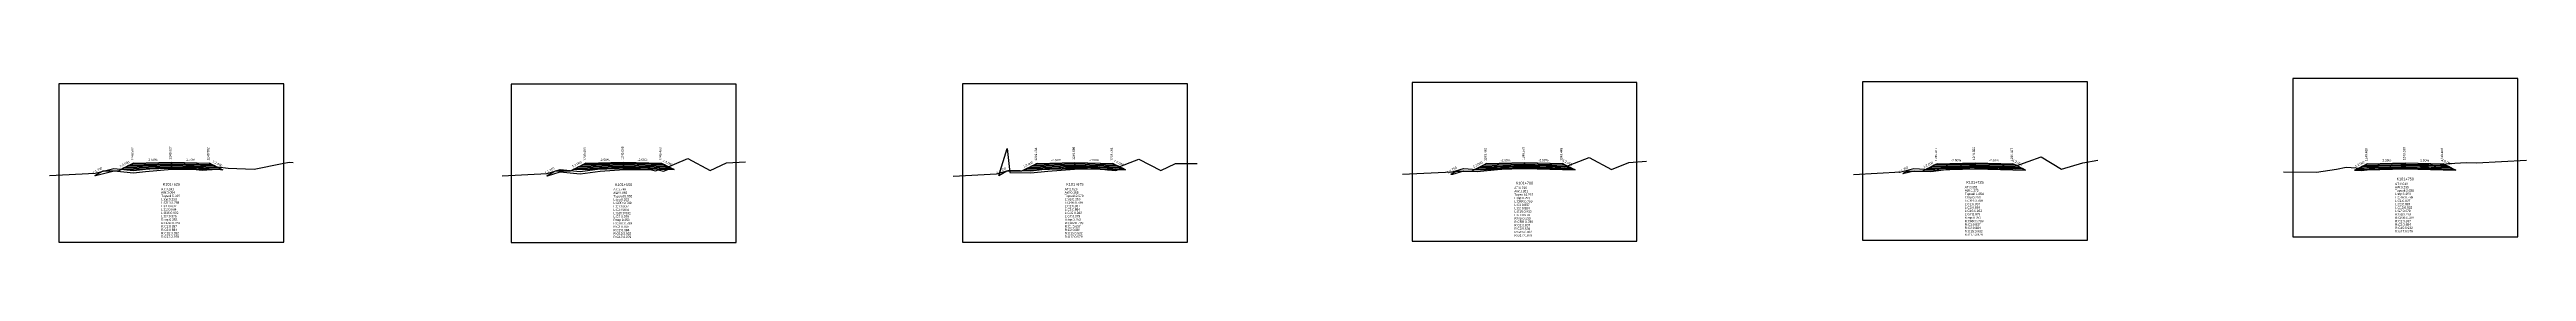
# Model space of a CAD drawing. Extents: x -7 to 78429, y 1189 to 1262.
# Drawn here: x 38583.6 to 38910.8, y 1239 to 1260.7 of the extents above; entities that cross this region are included whole.
import ezdxf
from ezdxf.enums import TextEntityAlignment as Align

# ---------------------------------------------------------------- set-up
doc = ezdxf.new("R2010")
doc.units = 0

msp = doc.modelspace()

# ---------------------------------------------------------------- linework, layer by layer
at = {"layer": 'A4_BORDER', "color": 7}
for points in [[(38584.882, 1239.02), (38614.582, 1239.02), (38614.582, 1260.02), (38584.882, 1260.02), (38584.882, 1239.02)], [(38644.618, 1238.98), (38674.318, 1238.98), (38674.318, 1259.98), (38644.618, 1259.98), (38644.618, 1238.98)], [(38704.221, 1239.016), (38733.921, 1239.016), (38733.921, 1260.016), (38704.221, 1260.016), (38704.221, 1239.016)], [(38763.602, 1239.18), (38793.302, 1239.18), (38793.302, 1260.18), (38763.602, 1260.18), (38763.602, 1239.18)], [(38823.103, 1239.276), (38852.803, 1239.276), (38852.803, 1260.276), (38823.103, 1260.276), (38823.103, 1239.276)], [(38879.929, 1239.721), (38909.629, 1239.721), (38909.629, 1260.721), (38879.929, 1260.721), (38879.929, 1239.721)]]:
    msp.add_lwpolyline(points, dxfattribs=at)
at = {"layer": 'CLEAR_GROUND', "color": 8}
for points in [[(38709.025, 1247.866), (38710.115, 1251.434), (38710.462, 1248.261), (38713.269, 1248.196), (38715.49, 1248.455), (38719.026, 1248.718), (38722.321, 1248.768), (38723.355, 1248.613), (38724.497, 1248.543), (38725.297, 1248.851)], [(38589.625, 1247.87), (38589.71, 1247.874), (38592.174, 1248.496), (38594.716, 1248.224), (38596.332, 1248.398), (38599.797, 1248.686), (38603.027, 1248.678), (38603.814, 1248.55), (38604.411, 1248.627), (38605.873, 1248.692), (38606.519, 1248.609)], [(38649.325, 1247.83), (38649.432, 1247.836), (38651.096, 1248.337), (38653.738, 1248.098), (38656.369, 1248.442), (38659.557, 1248.674), (38662.956, 1248.638), (38663.659, 1248.487), (38664.02, 1248.62), (38664.755, 1248.435), (38665.736, 1248.849)], [(38768.725, 1248.03), (38768.976, 1248.04), (38770.445, 1248.483), (38772.204, 1248.372), (38774.883, 1248.665), (38778.472, 1248.906), (38781.668, 1248.938), (38782.646, 1248.821), (38783.724, 1248.666), (38784.451, 1248.946)], [(38828.425, 1248.126), (38829.897, 1248.47), (38832.107, 1248.376), (38834.46, 1248.696), (38837.952, 1248.914), (38840.42, 1248.805), (38841.509, 1248.723), (38842.423, 1248.813), (38843.306, 1248.807), (38843.825, 1248.991)], [(38888.125, 1248.581), (38888.983, 1248.527), (38891.264, 1248.808), (38894.794, 1249.059), (38897.854, 1249.022), (38898.896, 1248.869), (38899.724, 1249.03), (38900.358, 1249.118)]]:
    msp.add_lwpolyline(points, dxfattribs=at)
at = {"layer": 'DESIGN_ROAD_TRIMMED', "color": 1}
for points in [[(38589.625, 1247.87), (38590.732, 1248.502), (38592.732, 1248.502), (38594.732, 1249.502), (38594.732, 1249.502), (38594.627, 1249.449), (38594.627, 1249.449), (38594.311, 1249.291), (38594.311, 1249.291), (38593.995, 1249.134), (38593.995, 1249.134), (38593.679, 1248.976), (38593.679, 1248.976), (38593.363, 1248.818), (38593.363, 1248.818), (38593.048, 1248.66), (38599.732, 1248.827), (38599.732, 1248.977), (38599.732, 1248.977), (38599.732, 1249.127), (38599.732, 1249.127), (38599.732, 1249.277), (38599.732, 1249.277), (38599.732, 1249.427), (38599.732, 1249.427), (38599.732, 1249.577), (38599.732, 1249.577), (38599.732, 1249.627), (38599.732, 1249.627), (38599.732, 1249.627), (38599.732, 1249.627), (38599.732, 1249.627), (38599.732, 1249.577), (38599.732, 1249.577), (38599.732, 1249.427), (38599.732, 1249.427), (38599.732, 1249.277), (38599.732, 1249.277), (38599.732, 1249.127), (38599.732, 1249.127), (38599.732, 1248.977), (38599.732, 1248.977), (38599.732, 1248.827), (38606.416, 1248.66), (38606.1, 1248.818), (38606.1, 1248.818), (38605.785, 1248.976), (38605.785, 1248.976), (38605.469, 1249.134), (38605.469, 1249.134), (38605.153, 1249.291), (38605.153, 1249.291), (38604.837, 1249.449), (38604.837, 1249.449), (38604.732, 1249.502), (38604.732, 1249.502), (38606.519, 1248.609)], [(38649.325, 1247.83), (38650.468, 1248.483), (38652.468, 1248.483), (38654.468, 1249.483), (38654.468, 1249.483), (38654.362, 1249.43), (38654.362, 1249.43), (38654.047, 1249.272), (38654.047, 1249.272), (38653.731, 1249.115), (38653.731, 1249.115), (38653.415, 1248.957), (38653.415, 1248.957), (38653.099, 1248.799), (38653.099, 1248.799), (38652.783, 1248.641), (38659.468, 1248.808), (38659.468, 1248.958), (38659.468, 1248.958), (38659.468, 1249.108), (38659.468, 1249.108), (38659.468, 1249.258), (38659.468, 1249.258), (38659.468, 1249.408), (38659.468, 1249.408), (38659.468, 1249.558), (38659.468, 1249.558), (38659.468, 1249.608), (38659.468, 1249.608), (38659.468, 1249.608), (38659.468, 1249.608), (38659.468, 1249.608), (38659.468, 1249.558), (38659.468, 1249.558), (38659.468, 1249.408), (38659.468, 1249.408), (38659.468, 1249.258), (38659.468, 1249.258), (38659.468, 1249.108), (38659.468, 1249.108), (38659.468, 1248.958), (38659.468, 1248.958), (38659.468, 1248.808), (38666.152, 1248.641), (38665.836, 1248.799), (38665.836, 1248.799), (38665.52, 1248.957), (38665.52, 1248.957), (38665.205, 1249.115), (38665.205, 1249.115), (38664.889, 1249.272), (38664.889, 1249.272), (38664.573, 1249.43), (38664.573, 1249.43), (38664.468, 1249.483), (38664.468, 1249.483), (38665.736, 1248.849)], [(38709.025, 1247.866), (38710.071, 1248.464), (38712.071, 1248.464), (38714.071, 1249.464), (38714.071, 1249.464), (38713.966, 1249.411), (38713.966, 1249.411), (38713.65, 1249.253), (38713.65, 1249.253), (38713.334, 1249.096), (38713.334, 1249.096), (38713.018, 1248.938), (38713.018, 1248.938), (38712.703, 1248.78), (38712.703, 1248.78), (38712.387, 1248.622), (38719.071, 1248.789), (38719.071, 1248.939), (38719.071, 1248.939), (38719.071, 1249.089), (38719.071, 1249.089), (38719.071, 1249.239), (38719.071, 1249.239), (38719.071, 1249.389), (38719.071, 1249.389), (38719.071, 1249.539), (38719.071, 1249.539), (38719.071, 1249.589), (38719.071, 1249.589), (38719.071, 1249.589), (38719.071, 1249.589), (38719.071, 1249.589), (38719.071, 1249.539), (38719.071, 1249.539), (38719.071, 1249.389), (38719.071, 1249.389), (38719.071, 1249.239), (38719.071, 1249.239), (38719.071, 1249.089), (38719.071, 1249.089), (38719.071, 1248.939), (38719.071, 1248.939), (38719.071, 1248.789), (38725.755, 1248.622), (38725.44, 1248.78), (38725.44, 1248.78), (38725.124, 1248.938), (38725.124, 1248.938), (38724.808, 1249.096), (38724.808, 1249.096), (38724.492, 1249.253), (38724.492, 1249.253), (38724.176, 1249.411), (38724.176, 1249.411), (38724.071, 1249.464), (38724.071, 1249.464), (38725.297, 1248.851)], [(38768.725, 1248.03), (38769.452, 1248.445), (38771.452, 1248.445), (38773.452, 1249.445), (38773.452, 1249.445), (38773.347, 1249.392), (38773.347, 1249.392), (38773.031, 1249.234), (38773.031, 1249.234), (38772.715, 1249.077), (38772.715, 1249.077), (38772.4, 1248.919), (38772.4, 1248.919), (38772.084, 1248.761), (38772.084, 1248.761), (38771.768, 1248.603), (38778.452, 1248.77), (38778.452, 1248.92), (38778.452, 1248.92), (38778.452, 1249.07), (38778.452, 1249.07), (38778.452, 1249.22), (38778.452, 1249.22), (38778.452, 1249.37), (38778.452, 1249.37), (38778.452, 1249.52), (38778.452, 1249.52), (38778.452, 1249.57), (38778.452, 1249.57), (38778.452, 1249.57), (38778.452, 1249.57), (38778.452, 1249.57), (38778.452, 1249.52), (38778.452, 1249.52), (38778.452, 1249.37), (38778.452, 1249.37), (38778.452, 1249.22), (38778.452, 1249.22), (38778.452, 1249.07), (38778.452, 1249.07), (38778.452, 1248.92), (38778.452, 1248.92), (38778.452, 1248.77), (38785.136, 1248.603), (38784.821, 1248.761), (38784.821, 1248.761), (38784.505, 1248.919), (38784.505, 1248.919), (38784.189, 1249.077), (38784.189, 1249.077), (38783.873, 1249.234), (38783.873, 1249.234), (38783.558, 1249.392), (38783.558, 1249.392), (38783.452, 1249.445), (38783.452, 1249.445), (38784.451, 1248.946)], [(38828.425, 1248.126), (38828.953, 1248.427), (38830.953, 1248.427), (38832.953, 1249.427), (38832.953, 1249.427), (38832.848, 1249.374), (38832.848, 1249.374), (38832.532, 1249.216), (38832.532, 1249.216), (38832.216, 1249.059), (38832.216, 1249.059), (38831.9, 1248.901), (38831.9, 1248.901), (38831.584, 1248.743), (38831.584, 1248.743), (38831.269, 1248.585), (38837.953, 1248.752), (38837.953, 1248.902), (38837.953, 1248.902), (38837.953, 1249.052), (38837.953, 1249.052), (38837.953, 1249.202), (38837.953, 1249.202), (38837.953, 1249.352), (38837.953, 1249.352), (38837.953, 1249.502), (38837.953, 1249.502), (38837.953, 1249.552), (38837.953, 1249.552), (38837.953, 1249.552), (38837.953, 1249.552), (38837.953, 1249.552), (38837.953, 1249.502), (38837.953, 1249.502), (38837.953, 1249.352), (38837.953, 1249.352), (38837.953, 1249.202), (38837.953, 1249.202), (38837.953, 1249.052), (38837.953, 1249.052), (38837.953, 1248.902), (38837.953, 1248.902), (38837.953, 1248.752), (38844.637, 1248.585), (38844.321, 1248.743), (38844.321, 1248.743), (38844.005, 1248.901), (38844.005, 1248.901), (38843.69, 1249.059), (38843.69, 1249.059), (38843.374, 1249.216), (38843.374, 1249.216), (38843.058, 1249.374), (38843.058, 1249.374), (38842.953, 1249.427), (38842.953, 1249.427), (38843.825, 1248.991)], [(38888.125, 1248.581), (38889.779, 1249.408), (38889.779, 1249.408), (38889.674, 1249.355), (38889.674, 1249.355), (38889.358, 1249.197), (38889.358, 1249.197), (38889.042, 1249.04), (38889.042, 1249.04), (38888.726, 1248.882), (38888.726, 1248.882), (38888.411, 1248.724), (38888.411, 1248.724), (38888.095, 1248.566), (38894.779, 1248.733), (38894.779, 1248.883), (38894.779, 1248.883), (38894.779, 1249.033), (38894.779, 1249.033), (38894.779, 1249.183), (38894.779, 1249.183), (38894.779, 1249.333), (38894.779, 1249.333), (38894.779, 1249.483), (38894.779, 1249.483), (38894.779, 1249.533), (38894.779, 1249.533), (38894.779, 1249.533), (38894.779, 1249.533), (38894.779, 1249.533), (38894.779, 1249.483), (38894.779, 1249.483), (38894.779, 1249.333), (38894.779, 1249.333), (38894.779, 1249.183), (38894.779, 1249.183), (38894.779, 1249.033), (38894.779, 1249.033), (38894.779, 1248.883), (38894.779, 1248.883), (38894.779, 1248.733), (38901.463, 1248.566), (38901.148, 1248.724), (38901.148, 1248.724), (38900.832, 1248.882), (38900.832, 1248.882), (38900.516, 1249.04), (38900.516, 1249.04), (38900.2, 1249.197), (38900.2, 1249.197), (38899.884, 1249.355), (38899.884, 1249.355), (38899.779, 1249.408), (38899.779, 1249.408), (38900.358, 1249.118)]]:
    msp.add_lwpolyline(points, dxfattribs=at)
at = {"layer": 'FINISHED_ROAD', "color": 2}
for points in [[(38590.732, 1248.502), (38592.732, 1248.502), (38594.732, 1249.502), (38594.732, 1249.502), (38599.732, 1249.627), (38604.732, 1249.502), (38604.732, 1249.502)], [(38650.468, 1248.483), (38652.468, 1248.483), (38654.468, 1249.483), (38654.468, 1249.483), (38659.468, 1249.608), (38664.468, 1249.483), (38664.468, 1249.483)], [(38710.071, 1248.464), (38712.071, 1248.464), (38714.071, 1249.464), (38714.071, 1249.464), (38719.071, 1249.589), (38724.071, 1249.464), (38724.071, 1249.464)], [(38769.452, 1248.445), (38771.452, 1248.445), (38773.452, 1249.445), (38773.452, 1249.445), (38778.452, 1249.57), (38783.452, 1249.445), (38783.452, 1249.445)], [(38828.953, 1248.427), (38830.953, 1248.427), (38832.953, 1249.427), (38832.953, 1249.427), (38837.953, 1249.552), (38842.953, 1249.427), (38842.953, 1249.427)], [(38889.779, 1249.408), (38889.779, 1249.408), (38894.779, 1249.533), (38899.779, 1249.408), (38899.779, 1249.408)]]:
    msp.add_lwpolyline(points, dxfattribs=at)
at = {"layer": 'LAYER_0', "color": 4}
for points in [[(38594.732, 1249.502), (38594.627, 1249.449), (38599.732, 1249.577), (38599.732, 1249.627)], [(38654.468, 1249.483), (38654.362, 1249.43), (38659.468, 1249.558), (38659.468, 1249.608)], [(38714.071, 1249.464), (38713.966, 1249.411), (38719.071, 1249.539), (38719.071, 1249.589)], [(38773.452, 1249.445), (38773.347, 1249.392), (38778.452, 1249.52), (38778.452, 1249.57)], [(38832.953, 1249.427), (38832.848, 1249.374), (38837.953, 1249.502), (38837.953, 1249.552)], [(38889.779, 1249.408), (38889.674, 1249.355), (38894.779, 1249.483), (38894.779, 1249.533)]]:
    msp.add_lwpolyline(points, dxfattribs=at)
at = {"layer": 'LAYER_1', "color": 4}
for points in [[(38594.627, 1249.449), (38594.311, 1249.291), (38599.732, 1249.427), (38599.732, 1249.577)], [(38654.362, 1249.43), (38654.047, 1249.272), (38659.468, 1249.408), (38659.468, 1249.558)], [(38713.966, 1249.411), (38713.65, 1249.253), (38719.071, 1249.389), (38719.071, 1249.539)], [(38773.347, 1249.392), (38773.031, 1249.234), (38778.452, 1249.37), (38778.452, 1249.52)], [(38832.848, 1249.374), (38832.532, 1249.216), (38837.953, 1249.352), (38837.953, 1249.502)], [(38889.674, 1249.355), (38889.358, 1249.197), (38894.779, 1249.333), (38894.779, 1249.483)]]:
    msp.add_lwpolyline(points, dxfattribs=at)
at = {"layer": 'LAYER_10', "color": 6}
for points in [[(38605.785, 1248.976), (38606.1, 1248.818), (38599.732, 1248.977), (38599.732, 1249.127)], [(38665.52, 1248.957), (38665.836, 1248.799), (38659.468, 1248.958), (38659.468, 1249.108)], [(38725.124, 1248.938), (38725.44, 1248.78), (38719.071, 1248.939), (38719.071, 1249.089)], [(38784.505, 1248.919), (38784.821, 1248.761), (38778.452, 1248.92), (38778.452, 1249.07)], [(38844.005, 1248.901), (38844.321, 1248.743), (38837.953, 1248.902), (38837.953, 1249.052)], [(38900.832, 1248.882), (38901.148, 1248.724), (38894.779, 1248.883), (38894.779, 1249.033)]]:
    msp.add_lwpolyline(points, dxfattribs=at)
at = {"layer": 'LAYER_11', "color": 6}
for points in [[(38606.1, 1248.818), (38606.416, 1248.66), (38599.732, 1248.827), (38599.732, 1248.977)], [(38665.836, 1248.799), (38666.152, 1248.641), (38659.468, 1248.808), (38659.468, 1248.958)], [(38725.44, 1248.78), (38725.755, 1248.622), (38719.071, 1248.789), (38719.071, 1248.939)], [(38784.821, 1248.761), (38785.136, 1248.603), (38778.452, 1248.77), (38778.452, 1248.92)], [(38844.321, 1248.743), (38844.637, 1248.585), (38837.953, 1248.752), (38837.953, 1248.902)], [(38901.148, 1248.724), (38901.463, 1248.566), (38894.779, 1248.733), (38894.779, 1248.883)]]:
    msp.add_lwpolyline(points, dxfattribs=at)
at = {"layer": 'LAYER_2', "color": 4}
for points in [[(38594.311, 1249.291), (38593.995, 1249.134), (38599.732, 1249.277), (38599.732, 1249.427)], [(38654.047, 1249.272), (38653.731, 1249.115), (38659.468, 1249.258), (38659.468, 1249.408)], [(38713.65, 1249.253), (38713.334, 1249.096), (38719.071, 1249.239), (38719.071, 1249.389)], [(38773.031, 1249.234), (38772.715, 1249.077), (38778.452, 1249.22), (38778.452, 1249.37)], [(38832.532, 1249.216), (38832.216, 1249.059), (38837.953, 1249.202), (38837.953, 1249.352)], [(38889.358, 1249.197), (38889.042, 1249.04), (38894.779, 1249.183), (38894.779, 1249.333)]]:
    msp.add_lwpolyline(points, dxfattribs=at)
at = {"layer": 'LAYER_3', "color": 4}
for points in [[(38593.995, 1249.134), (38593.679, 1248.976), (38599.732, 1249.127), (38599.732, 1249.277)], [(38653.731, 1249.115), (38653.415, 1248.957), (38659.468, 1249.108), (38659.468, 1249.258)], [(38713.334, 1249.096), (38713.018, 1248.938), (38719.071, 1249.089), (38719.071, 1249.239)], [(38772.715, 1249.077), (38772.4, 1248.919), (38778.452, 1249.07), (38778.452, 1249.22)], [(38832.216, 1249.059), (38831.9, 1248.901), (38837.953, 1249.052), (38837.953, 1249.202)], [(38889.042, 1249.04), (38888.726, 1248.882), (38894.779, 1249.033), (38894.779, 1249.183)]]:
    msp.add_lwpolyline(points, dxfattribs=at)
at = {"layer": 'LAYER_4', "color": 4}
for points in [[(38593.679, 1248.976), (38593.363, 1248.818), (38599.732, 1248.977), (38599.732, 1249.127)], [(38653.415, 1248.957), (38653.099, 1248.799), (38659.468, 1248.958), (38659.468, 1249.108)], [(38713.018, 1248.938), (38712.703, 1248.78), (38719.071, 1248.939), (38719.071, 1249.089)], [(38772.4, 1248.919), (38772.084, 1248.761), (38778.452, 1248.92), (38778.452, 1249.07)], [(38831.9, 1248.901), (38831.584, 1248.743), (38837.953, 1248.902), (38837.953, 1249.052)], [(38888.726, 1248.882), (38888.411, 1248.724), (38894.779, 1248.883), (38894.779, 1249.033)]]:
    msp.add_lwpolyline(points, dxfattribs=at)
at = {"layer": 'LAYER_5', "color": 4}
for points in [[(38593.363, 1248.818), (38593.048, 1248.66), (38599.732, 1248.827), (38599.732, 1248.977)], [(38653.099, 1248.799), (38652.783, 1248.641), (38659.468, 1248.808), (38659.468, 1248.958)], [(38712.703, 1248.78), (38712.387, 1248.622), (38719.071, 1248.789), (38719.071, 1248.939)], [(38772.084, 1248.761), (38771.768, 1248.603), (38778.452, 1248.77), (38778.452, 1248.92)], [(38831.584, 1248.743), (38831.269, 1248.585), (38837.953, 1248.752), (38837.953, 1248.902)], [(38888.411, 1248.724), (38888.095, 1248.566), (38894.779, 1248.733), (38894.779, 1248.883)]]:
    msp.add_lwpolyline(points, dxfattribs=at)
at = {"layer": 'LAYER_6', "color": 6}
for points in [[(38604.732, 1249.502), (38604.837, 1249.449), (38599.732, 1249.577), (38599.732, 1249.627)], [(38664.468, 1249.483), (38664.573, 1249.43), (38659.468, 1249.558), (38659.468, 1249.608)], [(38724.071, 1249.464), (38724.176, 1249.411), (38719.071, 1249.539), (38719.071, 1249.589)], [(38783.452, 1249.445), (38783.558, 1249.392), (38778.452, 1249.52), (38778.452, 1249.57)], [(38842.953, 1249.427), (38843.058, 1249.374), (38837.953, 1249.502), (38837.953, 1249.552)], [(38899.779, 1249.408), (38899.884, 1249.355), (38894.779, 1249.483), (38894.779, 1249.533)]]:
    msp.add_lwpolyline(points, dxfattribs=at)
at = {"layer": 'LAYER_7', "color": 6}
for points in [[(38604.837, 1249.449), (38605.153, 1249.291), (38599.732, 1249.427), (38599.732, 1249.577)], [(38664.573, 1249.43), (38664.889, 1249.272), (38659.468, 1249.408), (38659.468, 1249.558)], [(38724.176, 1249.411), (38724.492, 1249.253), (38719.071, 1249.389), (38719.071, 1249.539)], [(38783.558, 1249.392), (38783.873, 1249.234), (38778.452, 1249.37), (38778.452, 1249.52)], [(38843.058, 1249.374), (38843.374, 1249.216), (38837.953, 1249.352), (38837.953, 1249.502)], [(38899.884, 1249.355), (38900.2, 1249.197), (38894.779, 1249.333), (38894.779, 1249.483)]]:
    msp.add_lwpolyline(points, dxfattribs=at)
at = {"layer": 'LAYER_8', "color": 6}
for points in [[(38605.153, 1249.291), (38605.469, 1249.134), (38599.732, 1249.277), (38599.732, 1249.427)], [(38664.889, 1249.272), (38665.205, 1249.115), (38659.468, 1249.258), (38659.468, 1249.408)], [(38724.492, 1249.253), (38724.808, 1249.096), (38719.071, 1249.239), (38719.071, 1249.389)], [(38783.873, 1249.234), (38784.189, 1249.077), (38778.452, 1249.22), (38778.452, 1249.37)], [(38843.374, 1249.216), (38843.69, 1249.059), (38837.953, 1249.202), (38837.953, 1249.352)], [(38900.2, 1249.197), (38900.516, 1249.04), (38894.779, 1249.183), (38894.779, 1249.333)]]:
    msp.add_lwpolyline(points, dxfattribs=at)
at = {"layer": 'LAYER_9', "color": 6}
for points in [[(38605.469, 1249.134), (38605.785, 1248.976), (38599.732, 1249.127), (38599.732, 1249.277)], [(38665.205, 1249.115), (38665.52, 1248.957), (38659.468, 1249.108), (38659.468, 1249.258)], [(38724.808, 1249.096), (38725.124, 1248.938), (38719.071, 1249.089), (38719.071, 1249.239)], [(38784.189, 1249.077), (38784.505, 1248.919), (38778.452, 1249.07), (38778.452, 1249.22)], [(38843.69, 1249.059), (38844.005, 1248.901), (38837.953, 1249.052), (38837.953, 1249.202)], [(38900.516, 1249.04), (38900.832, 1248.882), (38894.779, 1249.033), (38894.779, 1249.183)]]:
    msp.add_lwpolyline(points, dxfattribs=at)
at = {"layer": 'NATURAL_GROUND', "color": 3}
for points in [[(38643.41, 1247.816), (38649.38, 1248.133), (38651.065, 1248.641), (38653.732, 1248.4), (38656.339, 1248.741), (38659.548, 1248.974), (38662.99, 1248.938), (38663.637, 1248.799), (38664.004, 1248.934), (38664.731, 1248.751), (38667.957, 1250.11), (38670.882, 1248.545), (38673.06, 1249.54), (38675.567, 1249.693)], [(38702.988, 1247.786), (38702.998, 1247.792), (38708.696, 1248.087), (38710.425, 1248.562), (38713.255, 1248.496), (38715.461, 1248.753), (38719.012, 1249.018), (38722.341, 1249.068), (38723.386, 1248.912), (38724.45, 1248.847), (38727.521, 1250.028), (38730.41, 1248.547), (38732.357, 1249.472), (38735.216, 1249.473)], [(38762.326, 1248.06), (38768.925, 1248.338), (38770.41, 1248.786), (38772.197, 1248.673), (38774.856, 1248.964), (38778.46, 1249.205), (38781.684, 1249.238), (38782.685, 1249.118), (38783.689, 1248.974), (38786.993, 1250.244), (38789.936, 1248.641), (38792.226, 1249.597), (38794.563, 1249.75)], [(38821.899, 1248.009), (38828.135, 1248.366), (38829.869, 1248.771), (38832.093, 1248.676), (38834.431, 1248.995), (38837.949, 1249.214), (38840.438, 1249.104), (38841.506, 1249.024), (38842.409, 1249.113), (38843.256, 1249.108), (38846.695, 1250.324), (38849.368, 1248.691), (38852.186, 1249.531), (38854.161, 1249.899)], [(38878.688, 1248.345), (38883.06, 1248.304), (38885.676, 1248.713), (38886.968, 1248.954), (38888.974, 1248.828), (38891.235, 1249.107), (38894.785, 1249.359), (38897.878, 1249.321), (38898.889, 1249.173), (38899.674, 1249.326), (38900.542, 1249.447), (38902.874, 1249.607), (38904.18, 1249.526), (38910.787, 1249.879)], [(38583.643, 1247.849), (38589.665, 1248.172), (38592.153, 1248.8), (38594.716, 1248.526), (38596.304, 1248.696), (38599.785, 1248.986), (38603.052, 1248.978), (38603.819, 1248.853), (38604.385, 1248.927), (38605.886, 1248.993), (38607.248, 1248.817), (38610.669, 1248.711), (38614.372, 1249.461), (38615.278, 1249.635), (38615.821, 1249.568)]]:
    msp.add_lwpolyline(points, dxfattribs=at)
at = {"layer": 'STRUCTURE_LEFT', "color": 4}
for points in [[(38594.732, 1249.502), (38594.627, 1249.449), (38594.627, 1249.449), (38594.311, 1249.291), (38594.311, 1249.291), (38593.995, 1249.134), (38593.995, 1249.134), (38593.679, 1248.976), (38593.679, 1248.976), (38593.363, 1248.818), (38593.363, 1248.818), (38593.048, 1248.66), (38599.732, 1248.827), (38599.732, 1248.977), (38599.732, 1248.977), (38599.732, 1249.127), (38599.732, 1249.127), (38599.732, 1249.277), (38599.732, 1249.277), (38599.732, 1249.427), (38599.732, 1249.427), (38599.732, 1249.577), (38599.732, 1249.577), (38599.732, 1249.627), (38599.732, 1249.627)], [(38654.468, 1249.483), (38654.362, 1249.43), (38654.362, 1249.43), (38654.047, 1249.272), (38654.047, 1249.272), (38653.731, 1249.115), (38653.731, 1249.115), (38653.415, 1248.957), (38653.415, 1248.957), (38653.099, 1248.799), (38653.099, 1248.799), (38652.783, 1248.641), (38659.468, 1248.808), (38659.468, 1248.958), (38659.468, 1248.958), (38659.468, 1249.108), (38659.468, 1249.108), (38659.468, 1249.258), (38659.468, 1249.258), (38659.468, 1249.408), (38659.468, 1249.408), (38659.468, 1249.558), (38659.468, 1249.558), (38659.468, 1249.608), (38659.468, 1249.608)], [(38714.071, 1249.464), (38713.966, 1249.411), (38713.966, 1249.411), (38713.65, 1249.253), (38713.65, 1249.253), (38713.334, 1249.096), (38713.334, 1249.096), (38713.018, 1248.938), (38713.018, 1248.938), (38712.703, 1248.78), (38712.703, 1248.78), (38712.387, 1248.622), (38719.071, 1248.789), (38719.071, 1248.939), (38719.071, 1248.939), (38719.071, 1249.089), (38719.071, 1249.089), (38719.071, 1249.239), (38719.071, 1249.239), (38719.071, 1249.389), (38719.071, 1249.389), (38719.071, 1249.539), (38719.071, 1249.539), (38719.071, 1249.589), (38719.071, 1249.589)], [(38773.452, 1249.445), (38773.347, 1249.392), (38773.347, 1249.392), (38773.031, 1249.234), (38773.031, 1249.234), (38772.715, 1249.077), (38772.715, 1249.077), (38772.4, 1248.919), (38772.4, 1248.919), (38772.084, 1248.761), (38772.084, 1248.761), (38771.768, 1248.603), (38778.452, 1248.77), (38778.452, 1248.92), (38778.452, 1248.92), (38778.452, 1249.07), (38778.452, 1249.07), (38778.452, 1249.22), (38778.452, 1249.22), (38778.452, 1249.37), (38778.452, 1249.37), (38778.452, 1249.52), (38778.452, 1249.52), (38778.452, 1249.57), (38778.452, 1249.57)], [(38832.953, 1249.427), (38832.848, 1249.374), (38832.848, 1249.374), (38832.532, 1249.216), (38832.532, 1249.216), (38832.216, 1249.059), (38832.216, 1249.059), (38831.9, 1248.901), (38831.9, 1248.901), (38831.584, 1248.743), (38831.584, 1248.743), (38831.269, 1248.585), (38837.953, 1248.752), (38837.953, 1248.902), (38837.953, 1248.902), (38837.953, 1249.052), (38837.953, 1249.052), (38837.953, 1249.202), (38837.953, 1249.202), (38837.953, 1249.352), (38837.953, 1249.352), (38837.953, 1249.502), (38837.953, 1249.502), (38837.953, 1249.552), (38837.953, 1249.552)], [(38889.779, 1249.408), (38889.674, 1249.355), (38889.674, 1249.355), (38889.358, 1249.197), (38889.358, 1249.197), (38889.042, 1249.04), (38889.042, 1249.04), (38888.726, 1248.882), (38888.726, 1248.882), (38888.411, 1248.724), (38888.411, 1248.724), (38888.095, 1248.566), (38894.779, 1248.733), (38894.779, 1248.883), (38894.779, 1248.883), (38894.779, 1249.033), (38894.779, 1249.033), (38894.779, 1249.183), (38894.779, 1249.183), (38894.779, 1249.333), (38894.779, 1249.333), (38894.779, 1249.483), (38894.779, 1249.483), (38894.779, 1249.533), (38894.779, 1249.533)]]:
    msp.add_lwpolyline(points, dxfattribs=at)
at = {"layer": 'STRUCTURE_RIGHT', "color": 6}
for points in [[(38599.732, 1249.627), (38599.732, 1249.627), (38599.732, 1249.577), (38599.732, 1249.577), (38599.732, 1249.427), (38599.732, 1249.427), (38599.732, 1249.277), (38599.732, 1249.277), (38599.732, 1249.127), (38599.732, 1249.127), (38599.732, 1248.977), (38599.732, 1248.977), (38599.732, 1248.827), (38606.416, 1248.66), (38606.1, 1248.818), (38606.1, 1248.818), (38605.785, 1248.976), (38605.785, 1248.976), (38605.469, 1249.134), (38605.469, 1249.134), (38605.153, 1249.291), (38605.153, 1249.291), (38604.837, 1249.449), (38604.837, 1249.449), (38604.732, 1249.502)], [(38659.468, 1249.608), (38659.468, 1249.608), (38659.468, 1249.558), (38659.468, 1249.558), (38659.468, 1249.408), (38659.468, 1249.408), (38659.468, 1249.258), (38659.468, 1249.258), (38659.468, 1249.108), (38659.468, 1249.108), (38659.468, 1248.958), (38659.468, 1248.958), (38659.468, 1248.808), (38666.152, 1248.641), (38665.836, 1248.799), (38665.836, 1248.799), (38665.52, 1248.957), (38665.52, 1248.957), (38665.205, 1249.115), (38665.205, 1249.115), (38664.889, 1249.272), (38664.889, 1249.272), (38664.573, 1249.43), (38664.573, 1249.43), (38664.468, 1249.483)], [(38719.071, 1249.589), (38719.071, 1249.589), (38719.071, 1249.539), (38719.071, 1249.539), (38719.071, 1249.389), (38719.071, 1249.389), (38719.071, 1249.239), (38719.071, 1249.239), (38719.071, 1249.089), (38719.071, 1249.089), (38719.071, 1248.939), (38719.071, 1248.939), (38719.071, 1248.789), (38725.755, 1248.622), (38725.44, 1248.78), (38725.44, 1248.78), (38725.124, 1248.938), (38725.124, 1248.938), (38724.808, 1249.096), (38724.808, 1249.096), (38724.492, 1249.253), (38724.492, 1249.253), (38724.176, 1249.411), (38724.176, 1249.411), (38724.071, 1249.464)], [(38778.452, 1249.57), (38778.452, 1249.57), (38778.452, 1249.52), (38778.452, 1249.52), (38778.452, 1249.37), (38778.452, 1249.37), (38778.452, 1249.22), (38778.452, 1249.22), (38778.452, 1249.07), (38778.452, 1249.07), (38778.452, 1248.92), (38778.452, 1248.92), (38778.452, 1248.77), (38785.136, 1248.603), (38784.821, 1248.761), (38784.821, 1248.761), (38784.505, 1248.919), (38784.505, 1248.919), (38784.189, 1249.077), (38784.189, 1249.077), (38783.873, 1249.234), (38783.873, 1249.234), (38783.558, 1249.392), (38783.558, 1249.392), (38783.452, 1249.445)], [(38837.953, 1249.552), (38837.953, 1249.552), (38837.953, 1249.502), (38837.953, 1249.502), (38837.953, 1249.352), (38837.953, 1249.352), (38837.953, 1249.202), (38837.953, 1249.202), (38837.953, 1249.052), (38837.953, 1249.052), (38837.953, 1248.902), (38837.953, 1248.902), (38837.953, 1248.752), (38844.637, 1248.585), (38844.321, 1248.743), (38844.321, 1248.743), (38844.005, 1248.901), (38844.005, 1248.901), (38843.69, 1249.059), (38843.69, 1249.059), (38843.374, 1249.216), (38843.374, 1249.216), (38843.058, 1249.374), (38843.058, 1249.374), (38842.953, 1249.427)], [(38894.779, 1249.533), (38894.779, 1249.533), (38894.779, 1249.483), (38894.779, 1249.483), (38894.779, 1249.333), (38894.779, 1249.333), (38894.779, 1249.183), (38894.779, 1249.183), (38894.779, 1249.033), (38894.779, 1249.033), (38894.779, 1248.883), (38894.779, 1248.883), (38894.779, 1248.733), (38901.463, 1248.566), (38901.148, 1248.724), (38901.148, 1248.724), (38900.832, 1248.882), (38900.832, 1248.882), (38900.516, 1249.04), (38900.516, 1249.04), (38900.2, 1249.197), (38900.2, 1249.197), (38899.884, 1249.355), (38899.884, 1249.355), (38899.779, 1249.408)]]:
    msp.add_lwpolyline(points, dxfattribs=at)

# ---------------------------------------------------------------- texts
at = {"layer": 'INFO_TEXT'}
for s, p in [('AT:0.551', (38836.603, 1246.176)), ('AT:0.040', (38893.429, 1246.621)), ('AW:3.235', (38893.429, 1246.171)), ('AT:3.241', (38598.382, 1245.92)), ('AW:0.004', (38598.382, 1245.47)), ('Topsoil:5.109', (38598.382, 1245.02)), ('L:top:0.253', (38598.382, 1244.57)), ('L:CRR:0.789', (38598.382, 1244.12)), ('L:C1:0.837', (38598.382, 1243.67)), ('L:C2:0.884', (38598.382, 1243.22)), ('AT:3.748', (38658.118, 1245.88)), ('AW:0.085', (38658.118, 1245.43)), ('Topsoil:5.002', (38658.118, 1244.98)), ('L:top:0.253', (38658.118, 1244.53)), ('L:CRR:0.789', (38658.118, 1244.08)), ('L:C1:0.837', (38658.118, 1243.63)), ('L:C2:0.884', (38658.118, 1243.18)), ('AT:2.623', (38717.721, 1245.916)), ('AW:0.168', (38717.721, 1245.466)), ('Topsoil:2.579', (38717.721, 1245.016)), ('L:top:0.253', (38717.721, 1244.566)), ('L:CRR:0.789', (38717.721, 1244.116)), ('L:C1:0.837', (38717.721, 1243.666)), ('L:C2:0.884', (38717.721, 1243.216)), ('AT:0.710', (38777.102, 1246.08)), ('AW:1.381', (38777.102, 1245.63)), ('Topsoil:4.767', (38777.102, 1245.18)), ('L:top:0.253', (38777.102, 1244.73)), ('L:CRR:0.789', (38777.102, 1244.28)), ('L:C1:0.837', (38777.102, 1243.83)), ('L:C2:0.884', (38777.102, 1243.38)), ('L:G15:0.932', (38777.102, 1242.93)), ('AW:1.375', (38836.603, 1245.726)), ('Topsoil:4.654', (38836.603, 1245.276)), ('L:top:0.253', (38836.603, 1244.826)), ('L:CRR:0.789', (38836.603, 1244.376)), ('L:C1:0.837', (38836.603, 1243.926)), ('L:C2:0.884', (38836.603, 1243.476)), ('L:G15:0.932', (38836.603, 1243.026)), ('Topsoil:3.688', (38893.429, 1245.721)), ('L:top:0.253', (38893.429, 1245.271)), ('L:CRR:0.789', (38893.429, 1244.821)), ('L:C1:0.837', (38893.429, 1244.371)), ('L:C2:0.884', (38893.429, 1243.921)), ('L:G15:0.932', (38893.429, 1243.471)), ('L:G7:0.979', (38893.429, 1243.021)), ('L:G15:0.932', (38598.382, 1242.77)), ('L:G7:0.979', (38598.382, 1242.32)), ('R:top:0.253', (38598.382, 1241.87)), ('R:CRR:0.789', (38598.382, 1241.42)), ('R:C1:0.837', (38598.382, 1240.97)), ('R:C2:0.884', (38598.382, 1240.52)), ('R:G15:0.932', (38598.382, 1240.07)), ('R:G17:0.979', (38598.382, 1239.62)), ('L:G15:0.932', (38658.118, 1242.73)), ('L:G7:0.979', (38658.118, 1242.28)), ('R:top:0.253', (38658.118, 1241.83)), ('R:CRR:0.789', (38658.118, 1241.38)), ('R:C1:0.837', (38658.118, 1240.93)), ('R:C2:0.884', (38658.118, 1240.48)), ('R:G15:0.932', (38658.118, 1240.03)), ('R:G17:0.979', (38658.118, 1239.58)), ('L:G15:0.932', (38717.721, 1242.766)), ('L:G7:0.979', (38717.721, 1242.316)), ('R:top:0.253', (38717.721, 1241.866)), ('R:CRR:0.789', (38717.721, 1241.416)), ('R:C1:0.837', (38717.721, 1240.966)), ('R:C2:0.884', (38717.721, 1240.516)), ('R:G15:0.932', (38717.721, 1240.066)), ('R:G17:0.979', (38717.721, 1239.616)), ('L:G7:0.979', (38777.102, 1242.48)), ('R:top:0.253', (38777.102, 1242.03)), ('R:CRR:0.789', (38777.102, 1241.58)), ('R:C1:0.837', (38777.102, 1241.13)), ('R:C2:0.884', (38777.102, 1240.68)), ('R:G15:0.932', (38777.102, 1240.23)), ('R:G17:0.979', (38777.102, 1239.78)), ('L:G7:0.979', (38836.603, 1242.576)), ('R:top:0.253', (38836.603, 1242.126)), ('R:CRR:0.789', (38836.603, 1241.676)), ('R:C1:0.837', (38836.603, 1241.226)), ('R:C2:0.884', (38836.603, 1240.776)), ('R:G15:0.932', (38836.603, 1240.326)), ('R:G17:0.979', (38836.603, 1239.876)), ('R:top:0.253', (38893.429, 1242.571)), ('R:CRR:0.789', (38893.429, 1242.121)), ('R:C1:0.837', (38893.429, 1241.671)), ('R:C2:0.884', (38893.429, 1241.221)), ('R:G15:0.932', (38893.429, 1240.771)), ('R:G17:0.979', (38893.429, 1240.321))]:
    msp.add_text(s, height=0.3, dxfattribs=at).set_placement(p)
at = {"layer": 'LEFT_TEXT_H'}
for s, p in [('1249.502', (38594.732, 1249.862)), ('1249.483', (38654.468, 1249.843)), ('1249.464', (38714.071, 1249.824)), ('1249.445', (38773.452, 1249.805)), ('1249.427', (38832.953, 1249.787)), ('1249.408', (38889.779, 1249.768))]:
    msp.add_text(s, height=0.3, rotation=90, dxfattribs=at).set_placement(p)
at = {"layer": 'POINT_TEXT_H'}
for s, p in [('1249.627', (38599.732, 1249.987)), ('1249.608', (38659.468, 1249.968)), ('1249.589', (38719.071, 1249.949)), ('1249.570', (38778.452, 1249.93)), ('1249.552', (38837.953, 1249.912)), ('1249.533', (38894.779, 1249.893))]:
    msp.add_text(s, height=0.3, rotation=90, dxfattribs=at).set_placement(p)
at = {"layer": 'RIGHT_TEXT_H'}
for s, p in [('1249.502', (38604.732, 1249.862)), ('1249.483', (38664.468, 1249.843)), ('1249.464', (38724.071, 1249.824)), ('1249.445', (38783.452, 1249.805)), ('1249.427', (38842.953, 1249.787)), ('1249.408', (38899.779, 1249.768))]:
    msp.add_text(s, height=0.3, rotation=90, dxfattribs=at).set_placement(p)
at = {"layer": 'SLOPE_left'}
for s, rotation, p in [('1:2.000', 26.565, (38593.651, 1249.163)), ('1:2.000', 26.565, (38653.387, 1249.144)), ('1:2.000', 26.565, (38712.991, 1249.125)), ('1:2.000', 26.565, (38772.372, 1249.106)), ('1:2.000', 26.565, (38831.872, 1249.088)), ('1:2.000', 26.565, (38888.872, 1249.156)), ('1:1.750', 29.745, (38590.089, 1248.342)), ('1:1.750', 29.745, (38649.807, 1248.313)), ('1:1.750', 29.745, (38709.459, 1248.321)), ('1:1.750', 29.745, (38768.999, 1248.394)), ('1:1.750', 29.745, (38828.6, 1248.433))]:
    msp.add_text(s, height=0.3, rotation=rotation, dxfattribs=at).set_placement(p, align=Align.BOTTOM_CENTER)
at = {"layer": 'SLOPE_right'}
for p in [(38605.706, 1249.216), (38665.182, 1249.327), (38724.765, 1249.319), (38784.032, 1249.356), (38843.469, 1249.37), (38900.149, 1249.424)]:
    msp.add_text('1:2.000', height=0.3, rotation=-26.565, dxfattribs=at).set_placement(p, align=Align.BOTTOM_CENTER)
at = {"layer": 'SLOPE_TEXT'}
for p in [(38597.232, 1249.804), (38602.232, 1249.804), (38656.968, 1249.785), (38661.968, 1249.785), (38716.571, 1249.766), (38721.571, 1249.766), (38775.952, 1249.747), (38780.952, 1249.747), (38835.453, 1249.729), (38840.453, 1249.729), (38892.279, 1249.71), (38897.279, 1249.71)]:
    msp.add_text('-2.50%', height=0.3, dxfattribs=at).set_placement(p, align=Align.CENTER)
at = {"layer": 'STATION_TITLE'}
for s, p in [('K101+625', (38599.732, 1246.52)), ('K101+650', (38659.468, 1246.48)), ('K101+675', (38719.071, 1246.516)), ('K101+700', (38778.452, 1246.68)), ('K101+725', (38837.953, 1246.776)), ('K101+750', (38894.779, 1247.221))]:
    msp.add_text(s, height=0.36, dxfattribs=at).set_placement(p, align=Align.CENTER)

doc.saveas('drawing.dxf')
